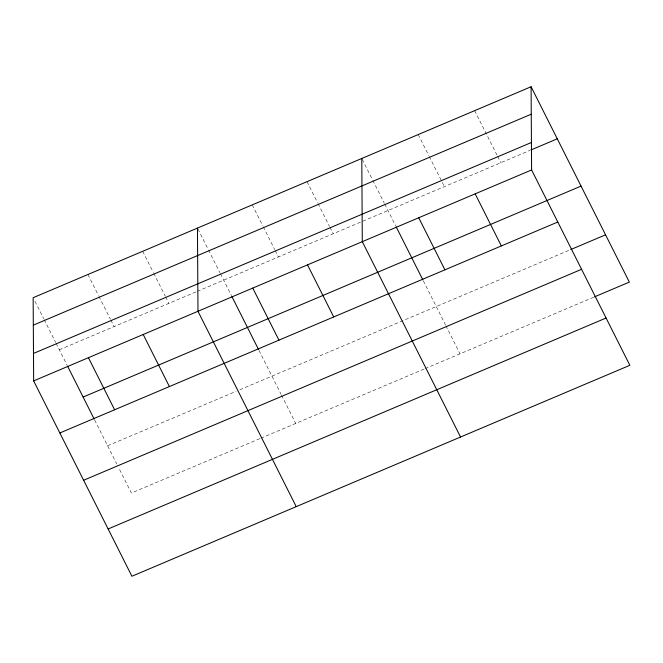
<?xml version="1.0" encoding="UTF-8"?>
<svg xmlns="http://www.w3.org/2000/svg" width="663" height="663" viewBox="0 0 663 663"><rect width="100%" height="100%" fill="white"/><g stroke="black" fill="none" stroke-linecap="round" stroke-linejoin="round"><path stroke-width="0.5" stroke-dasharray="3.31 2.49" d="M59.338 349.774L196.273 291.761M197.218 291.355L530.002 150.368M107.621 445.768L236.053 391.361M239.832 389.761L569.824 249.959M259.838 438.641L131.407 493.057L118.594 467.597M260.783 438.243L424.154 369.026M425.099 368.628L593.6 297.239M474.658 110.655L497.167 155.415M497.631 156.327L500.847 162.725M418.22 134.564L428.795 155.573M429.251 156.485L444.409 186.634M362.247 159.385L372.357 179.482M372.821 180.394L384.308 203.234M384.764 204.146L395.753 226M423.317 280.805L445.412 324.729M445.868 325.632L460.039 353.827M307.019 181.679L317.585 202.687M318.041 203.599L329.528 226.439M329.992 227.351L333.207 233.749M252.247 204.884L262.813 225.892M263.269 226.804L274.755 249.644M275.22 250.556L278.435 256.954M197.93 229L208.041 249.097M208.497 250.009L219.983 272.849M220.439 273.761L231.437 295.615M259.001 350.42L281.087 394.344M281.543 395.247L295.723 423.442M142.694 251.294L153.261 272.302M153.725 273.214L165.211 296.054M165.667 296.966L168.883 303.364M87.922 274.499L98.489 295.507M98.953 296.419L110.439 319.259M110.895 320.171L114.111 326.569M34.99 301.358L43.717 318.712M44.181 319.624L55.667 342.464M56.123 343.376L67.112 365.23M94.676 420.035L116.771 463.959"/><path stroke-width="0.99" d="M531.088 86.745L33.15 297.704L33.656 380.902L131.912 576.255L629.85 365.296L531.602 169.943L531.088 86.745L629.344 282.098L594.545 296.842M33.316 325.16L531.254 114.202M33.49 353.445L531.428 142.487M530.947 149.971L557.276 138.816M33.656 380.902L531.602 169.943M83.124 397.054L581.061 186.096M59.844 432.972L557.79 222.014M570.76 249.561L605.559 234.81M83.629 480.261L581.567 269.302M108.127 528.975L606.073 318.016M475.164 193.853L501.352 245.923M418.734 217.762L444.923 269.833M396.209 226.912L422.853 279.885M460.553 437.025L362.296 241.672L361.791 158.465M307.524 264.877L333.713 316.947M252.752 288.082L278.941 340.152M231.893 296.527L258.537 349.5M296.228 506.64L197.98 311.287L197.466 228.089M143.208 334.492L169.397 386.562M88.428 357.697L114.616 409.767M67.568 366.142L94.212 419.115"/></g></svg>
